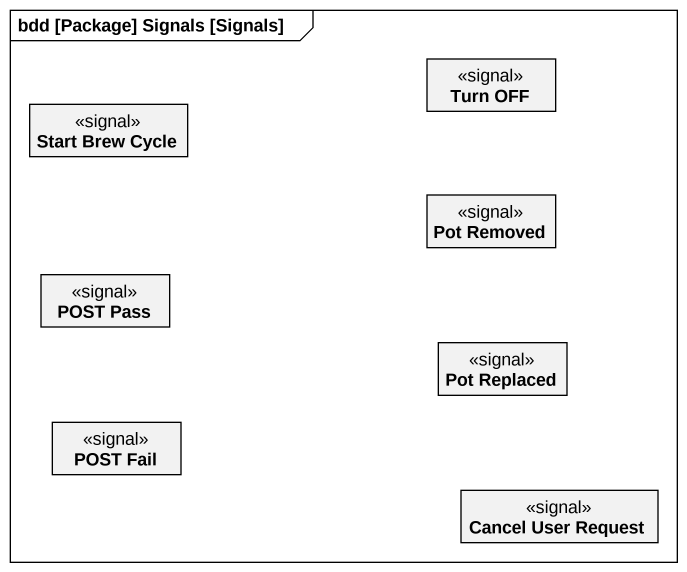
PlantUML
@startuml
mainframe bdd [Package] Signals [Signals]
hide circle
hide empty members
class "Turn OFF" as Turn_OFF <<signal>>
class "Start Brew Cycle" as Start_Brew_Cycle <<signal>>
class "Pot Removed" as Pot_Removed <<signal>>
class "POST Pass" as POST_Pass <<signal>>
class "Pot Replaced" as Pot_Replaced <<signal>>
class "POST Fail" as POST_Fail <<signal>>
class "Cancel User Request" as Cancel_User_Request <<signal>>
@enduml
